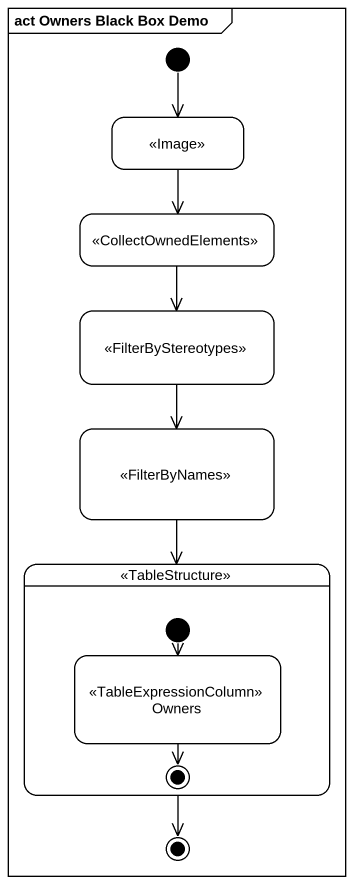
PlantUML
@startuml
mainframe act Owners Black Box Demo
hide empty description
state " " as state1 <<Image>>
state " " as state2 <<CollectOwnedElements>>
state " " as state3 <<FilterByStereotypes>>
state " " as state4 <<FilterByNames>>
state " " as state5 <<TableStructure>> {
  state Owners <<TableExpressionColumn>>
  [*] --> Owners
  Owners --> [*]
}
[*] --> state1
state1 --> state2
state2 --> state3
state3 --> state4
state4 --> state5
state5 --> [*]
@enduml
